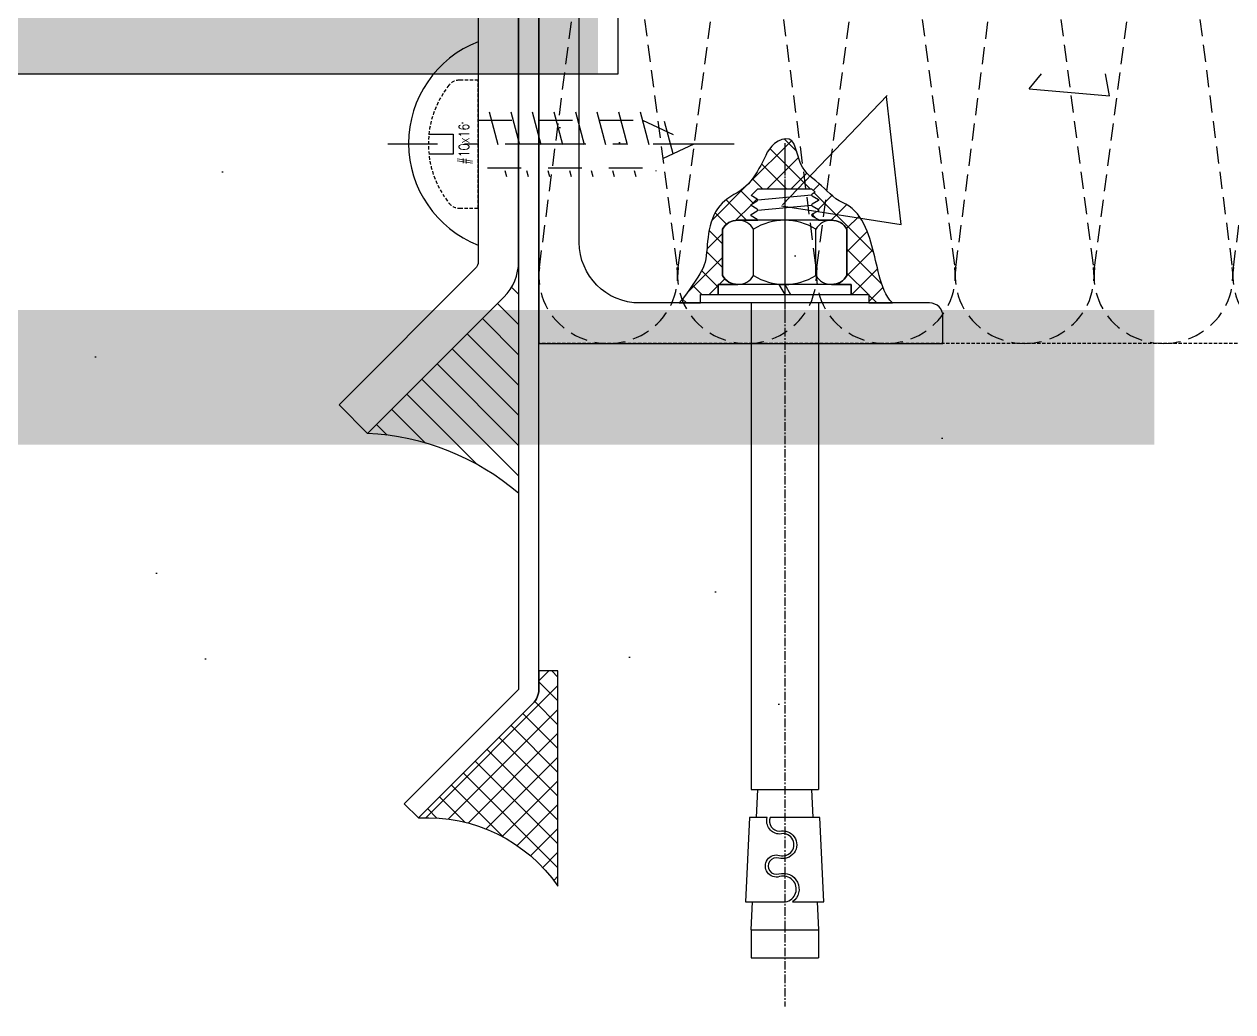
# Model space of a CAD drawing. Header units: millimetres. Extents: x 0 to 119933, y -45162 to 41221.
# Drawn here: x 4863.6 to 4953.3, y -5263 to -5189.7 of the extents above; entities that cross this region are included whole.
import ezdxf
from ezdxf.enums import TextEntityAlignment as Align
from ezdxf.xclip import XClip

# ---------------------------------------------------------------- set-up
doc = ezdxf.new("R2010")
doc.units = ezdxf.units.MM
doc.header["$XCLIPFRAME"] = 0
for name, pattern in [('ACAD_ISO02W100', [15, 12, -3]), ('ACAD_ISO04W100', [30, 24, -3, 0, -3]), ('CENTER', [2, 1.25, -0.25, 0.25, -0.25]), ('CENTER-PISA', [11, 6, -2, 1, -2]), ('HIDDEN', [0.375, 0.25, -0.125]), ('HIDDEN-PISA', [4.5, 2.5, -2])]:
    doc.linetypes.add(name, pattern=pattern)
doc.layers.get('DEFPOINTS').update_dxf_attribs({"color": 166})
for name, color, linetype in [('0-dlc-sol-paving', 250, 'Continuous'), ('AXIS', 1, 'ACAD_ISO04W100'), ('F_ALUM', 4, 'Continuous'), ('F_DASH', 8, 'ACAD_ISO02W100'), ('F_FIXS', 1, 'Continuous'), ('F_INSU', 8, 'Continuous'), ('F_S.ST', 2, 'Continuous'), ('F_SEAL', 8, 'Continuous'), ('F_STEL', 3, 'Continuous'), ('HIDDEN', 1, 'HIDDEN'), ('INSUL', 8, 'Continuous')]:
    doc.layers.add(name, color=color, linetype=linetype)
doc.styles.add('ROMANS', font='simplex.shx', dxfattribs={"width": 0.8, "bigfont": 'hztxt.shx'})

# ---------------------------------------------------------------- blocks, each defined once
blk = doc.blocks.new('#10x16_Pan')
at = {"color": 8, "linetype": 'HIDDEN-PISA'}
for p, q in [((0.8138438763298268, 2.400000000000318), (2.099999999999227, -2.399999999999693)), ((2.41384387632985, 2.400000000000318), (3.69999999999925, -2.399999999999693)), ((4.013843876329872, 2.400000000000318), (5.299999999999272, -2.399999999999693)), ((5.613843876329895, 2.400000000000318), (6.899999999999295, -2.399999999999693)), ((7.213843876329918, 2.400000000000318), (8.499999999999318, -2.399999999999693)), ((8.81384387632994, 2.400000000000318), (10.09999999999934, -2.399999999999693)), ((10.41384387632996, 2.400000000000318), (11.69999999999936, -2.399999999999693)), ((12.01384387632999, 2.400000000000318), (13.19201573850921, -1.996997249700655)), ((13.79835977367821, 1.711377296292767), (14.61269961616347, -1.327780370489904))]:
    blk.add_line(p, q, dxfattribs=at)
at = {"color": 0, "linetype": 'ByBlock'}
blk.add_lwpolyline([(0, 4.749999999999886), (-1.390168594290003, 4.749999999999886, 0.2285372899447186), (-2.172696025254254, 4.372616109497017, 0.3492883748538538), (-2.172696025254254, -4.372616109497244, 0.2285372899447485), (-1.390168594289833, -4.750000000000114), (0, -4.749999999999886)], format="xyb", close=True, dxfattribs=at)
at = {"color": 8, "linetype": 'HIDDEN-PISA'}
for points in [[(-6.252776074688882e-13, 1.790000000000305), (12.19999999999936, 1.790000000000305), (15.99999999999937, 2.842170943040401e-13), (12.19999999999925, -1.789999999999736), (-6.252776074688882e-13, -1.789999999999736)], [(-3.659838021111909, 0.7499999999998863), (-1.849999999999966, 0.7499999999998863), (-1.850000000000023, -0.7500000000001137), (-3.659838021111909, -0.7500000000001137)]]:
    blk.add_lwpolyline(points, dxfattribs=at)
at = {"layer": 'AXIS', "color": 8, "linetype": 'CENTER-PISA'}
blk.add_line((18.989094196, 2.842170943040401e-13), (-6.70000000000033, 2.842170943040401e-13), dxfattribs=at)
at = {"layer": 'DEFPOINTS', "color": 8, "linetype": 'ByBlock', "style": 'ROMANS', "width": 0.8}
blk.add_text('#10x16', height=0.75, rotation=90, dxfattribs=at).set_placement((-1, 2.273736754432321e-13), align=Align.MIDDLE)
blk = doc.blocks.new('M10-NUT-S')
at = {"color": 251, "linetype": 'ACAD_ISO04W100', "ltscale": 0.2}
blk.add_line((12.13211133958794, 0), (-2.592111339587063, 0), dxfattribs=at)
blk.add_lwpolyline([(1.333333333332121, -9.249996703581928), (4.770000000000437, -9.249996703581928), (8.206666666666933, -9.249996703581928, 0.5758053646503948), (8.206666666668752, -4.618802153512661, 0.2886751345945903), (8.206666666666933, 4.618802153518118, 0.5758045449515066), (8.206666666666933, 9.250003296418072), (4.770000000000437, 9.250003296418072), (1.333333333332121, 9.250003296418072, 0.5758045449515066), (1.333333333332121, 4.618802153518118, 0.2886751345945903), (1.333333333330302, -4.618802153512661, 0.5758053646503948)], format="xyb", close=True)
for points in [[(0, -6.94059562682196), (0, 6.928203230276267)], [(9.540000000000873, -6.940595626823779), (9.540000000000873, 6.928203230276267)], [(1.333333333332121, 4.618802153518118), (4.770000000000437, 4.618802153516299), (8.206666666665114, 4.618802153516299)], [(1.333333333332121, -4.618802153516299), (4.770000000000437, -4.618802153516299), (8.206666666665114, -4.618802153516299)]]:
    blk.add_lwpolyline(points)
blk = doc.blocks.new('M10-NUT-GROUP')
at = {"color": 251, "linetype": 'ACAD_ISO04W100', "ltscale": 0.2}
blk.add_line((22.46512377979161, 3.29641807184089e-06), (-3.012653451723963, 3.29641807184089e-06), dxfattribs=at)
for p, q in [((1.499999965317329, 0.8660282905184431), (0, 2.826662239385769e-06)), ((1.5, 2.886732545448467e-06), (3.46808519680053e-08, -0.8660225771236583))]:
    blk.add_line(p, q)
blk.add_lwpolyline([(1.500000395866664, -9.884997113267673), (1.499999604131517, 9.885002886732764), (-3.958684828830883e-07, 9.885002826660639), (3.958666638936847e-07, -9.884997173337979)], close=True)
for points in [[(1.499999900948751, -6.928199933856376), (1.499999900948751, 6.928206526694339)], [(12.54222125784054, 4.00000230274054), (13.29222125783872, -3.99999769725946)], [(14.04222125784054, 4.00000230274054), (14.79222125783872, -3.99999769725946)]]:
    blk.add_lwpolyline(points)
blk.add_lwpolyline([(11.03999985249538, 4.000002302373105, 0.2679491924311368), (11.16990366306254, 4.075002302373832), (11.70395266216929, 5.000002302556823), (11.87715774329899, 5.000002302556823), (12.41120674459944, 4.07500230255755, 0.5773502691896575), (12.67101436573557, 4.07500230255755), (13.20506336484232, 5.00000230274054), (13.37826844597203, 5.00000230274054), (13.91231744727247, 4.075002302741268, 0.5773502691896575), (14.17212506840679, 4.075002302741268), (14.70617406452311, 5.00000230274054), (15.70617406452129, 4.00000230274054), (15.70617406452129, -3.99999769725946), (15.1816550126232, -4.524516749157556), (14.92212506840679, -4.074997697258368, 0.5773502691896575), (14.66231744727247, -4.074997697258368), (14.12826844597203, -4.99999769725946), (13.95506336484232, -4.99999769725946), (13.42101436573375, -4.07499769707465, 0.5798370930261684), (13.16231744727247, -4.074997697258368), (12.62826844597203, -4.99999769725946), (12.45506336484232, -4.99999769725946), (11.92101436573557, -4.07499769707465, 0.5798370930261684), (11.66231744727247, -4.074997697258368), (11.12826844597203, -4.99999769725946), (11.03999985249538, -4.99999769725946)], format="xyb")
blk.add_blockref('M10-NUT-S', (1.499999852494511, 0))
blk = doc.blocks.new('M10-MECHANICAL ANCHOR')
at = {"color": 251, "linetype": 'CENTER'}
blk.add_line((-1.818989403545856e-12, 22.29186213639969), (-1.818989403545856e-12, -104.4658831300912), dxfattribs=at)
for p, q in [((-5.000081551701442, 0), (-5.000081551703261, -72.23616398396916)), ((4.99991844829492, 0), (4.99991844829492, -72.23616398396916)), ((-5.000081551703261, -72.23616398396916), (4.99991844829492, -72.23616398396916)), ((-4.200081551705807, -76.40283065063568), (-4.00008155170508, -72.23616398396916)), ((4.000081551701442, -72.23616398396916), (4.20004893101941, -76.40283065063568)), ((-5.00008155170508, -93.0694973173022), (-4.800081551704352, -88.90283065063568)), ((4.799951068976952, -88.90283065063568), (4.99991844829492, -93.0694973173022)), ((-5.00008155170508, -93.0694973173022), (-5.00008155170508, -97.23616398396916)), ((-5.00008155170508, -93.0694973173022), (4.99991844829492, -93.0694973173022)), ((4.99991844829492, -93.0694973173022), (4.99991844829492, -97.23616398396916)), ((-5.00008155170508, -97.23616398396916), (4.99991844829492, -97.23616398396916))]:
    blk.add_line(p, q)
blk.add_lwpolyline([(-12.50000000000182, 0), (-12.50000000000182, 1.25), (12.49999999999818, 1.25), (12.49999999999818, 0)], close=True)
for points in [[(-5.8334148850372, -88.90283065063568), (0.1216106906576897, -88.90283065063568, 1.061049421315471), (-0.7485706946154096, -85.1651578319229, -1.339139392016898), (-0.7485706946154096, -82.00620616804827, 1.339139392016899), (-0.7485706946154096, -78.84383942129398, -0.4845320591886536), (-2.60512006897261, -76.40283065063568), (-5.2084148850372, -76.40283065063568)], [(-2.170898479453172, -76.40283065063568, 0.4949346384465783), (-0.7977965714308084, -78.42515834997994, -1.315172332043059), (-0.8669038380376151, -82.40571634098387, 1.339139392016869), (-0.8669038380376151, -84.76564765898775, -0.8435844655061501), (1.168675567852915, -88.90283065063568), (5.83325178162886, -88.90283065063568), (5.20825178162886, -76.40283065063568)]]:
    blk.add_lwpolyline(points, format="xyb", close=True)
at = {"rotation": 90}
blk.add_blockref('M10-NUT-GROUP', (-1.818989403545856e-12, 1.250004895922302), dxfattribs=at)
blk = doc.blocks.new('ddddddsflkdajfk')
at = {"xscale": 0.5, "yscale": 0.5, "zscale": 0.5, "rotation": 90}
blk.add_blockref('M10-MECHANICAL ANCHOR', (0, -1.70530256582424e-13), dxfattribs=at)
blk = doc.blocks.new('A$C3041749B')
at = {"layer": 'F_SEAL'}
h = blk.add_hatch(dxfattribs=at)
h.set_pattern_fill('ANSI37', color=256, scale=10)
h.set_pattern_definition([(45, (-31185.4090116627, 144.5433672616455), (-0.8838834764831844, 0.8838834764831844), []), (135, (-31185.4090116627, 144.5433672616455), (-0.8838834764831844, -0.8838834764831843), [])])
edge = h.paths.add_edge_path()
edge.add_line((-1.248721564832522, 11.25150207701608), (-1.289856859650172, 11.18569422431756))
edge.add_line((-1.289856859650172, 11.18569422431756), (-1.341556507517453, 11.07950998711931))
edge.add_line((-1.341556507517453, 11.07950998711931), (-1.393356559479798, 10.97337477306337))
edge.add_line((-1.393356559479798, 10.97337477306337), (-1.445357419586799, 10.86733760180141))
edge.add_line((-1.445357419586799, 10.86733760180141), (-1.497659491878949, 10.76144749889954))
edge.add_line((-1.497659491878949, 10.76144749889954), (-1.550363180775093, 10.65575348441098))
edge.add_line((-1.550363180775093, 10.65575348441098), (-1.603568889822782, 10.55030458233887))
edge.add_line((-1.603568889822782, 10.55030458233887), (-1.657377023791923, 10.44514981353086))
edge.add_line((-1.657377023791923, 10.44514981353086), (-1.711887986301008, 10.34033820085051))
edge.add_line((-1.711887986301008, 10.34033820085051), (-1.767202181648827, 10.23591876654473))
edge.add_line((-1.767202181648827, 10.23591876654473), (-1.823420013626674, 10.13194053349935))
edge.add_line((-1.823420013626674, 10.13194053349935), (-1.880641886771627, 10.02845252302814))
edge.add_line((-1.880641886771627, 10.02845252302814), (-1.938968204744015, 9.925503758376635))
edge.add_line((-1.938968204744015, 9.925503758376635), (-1.998499371766229, 9.823143261476162))
edge.add_line((-1.998499371766229, 9.823143261476162), (-2.059335792171623, 9.72142005434398))
edge.add_line((-2.059335792171623, 9.72142005434398), (-2.121577869844259, 9.620383159624453))
edge.add_line((-2.121577869844259, 9.620383159624453), (-2.185326008873744, 9.52008159956631))
edge.add_line((-2.185326008873744, 9.52008159956631), (-2.250682494313878, 9.420571949741316))
edge.add_line((-2.250682494313878, 9.420571949741316), (-2.317783495383992, 9.322046851168125))
edge.add_line((-2.317783495383992, 9.322046851168125), (-2.386794552228821, 9.224816888828173))
edge.add_line((-2.386794552228821, 9.224816888828173), (-2.457882177839565, 9.129196553521524))
edge.add_line((-2.457882177839565, 9.129196553521524), (-2.531212885198329, 9.035500335794495))
edge.add_line((-2.531212885198329, 9.035500335794495), (-2.606953187198087, 8.94404272644124))
edge.add_line((-2.606953187198087, 8.94404272644124), (-2.685269596779108, 8.855138216195883))
edge.add_line((-2.685269596779108, 8.855138216195883), (-2.766328626850736, 8.769101295663404))
edge.add_line((-2.766328626850736, 8.769101295663404), (-2.850296790456923, 8.686246455507899))
edge.add_line((-2.850296790456923, 8.686246455507899), (-2.937340600363314, 8.606888186568085))
edge.add_line((-2.937340600363314, 8.606888186568085), (-3.027610750479653, 8.531319395439823))
edge.add_line((-3.027610750479653, 8.531319395439823), (-3.120949033898796, 8.459411520894719))
edge.add_line((-3.120949033898796, 8.459411520894719), (-3.216916095616398, 8.390652398900329))
edge.add_line((-3.216916095616398, 8.390652398900329), (-3.315062327170381, 8.324515875702673))
edge.add_line((-3.315062327170381, 8.324515875702673), (-3.414938120035004, 8.260475797517756))
edge.add_line((-3.414938120035004, 8.260475797517756), (-3.516093865897346, 8.198006010549761))
edge.add_line((-3.516093865897346, 8.198006010549761), (-3.618079955987923, 8.136580361135202))
edge.add_line((-3.618079955987923, 8.136580361135202), (-3.720446782554063, 8.07567269510173))
edge.add_line((-3.720446782554063, 8.07567269510173), (-3.82274473653888, 8.014756859031422))
edge.add_line((-3.82274473653888, 8.014756859031422), (-3.924524209523952, 7.953306699097539))
edge.add_line((-3.924524209523952, 7.953306699097539), (-4.025335593385535, 7.890796061351466))
edge.add_line((-4.025335593385535, 7.890796061351466), (-4.12472927937597, 7.826698792128354))
edge.add_line((-4.12472927937597, 7.826698792128354), (-4.222255659205985, 7.760488737616924))
edge.add_line((-4.222255659205985, 7.760488737616924), (-4.317465124329829, 7.691639744016811))
edge.add_line((-4.317465124329829, 7.691639744016811), (-4.409908066396383, 7.61962565755266))
edge.add_line((-4.409908066396383, 7.61962565755266), (-4.499165012184676, 7.543964189906546))
edge.add_line((-4.499165012184676, 7.543964189906546), (-4.585095920014282, 7.464579799012427))
edge.add_line((-4.585095920014282, 7.464579799012427), (-4.66771223089745, 7.381617444042149))
edge.add_line((-4.66771223089745, 7.381617444042149), (-4.747026883338549, 7.29522426412359))
edge.add_line((-4.747026883338549, 7.29522426412359), (-4.823052816076597, 7.205547398246381))
edge.add_line((-4.823052816076597, 7.205547398246381), (-4.895802967543204, 7.112733985709383))
edge.add_line((-4.895802967543204, 7.112733985709383), (-4.965290276395535, 7.016931165455389))
edge.add_line((-4.965290276395535, 7.016931165455389), (-5.031527681223452, 6.918286076628192))
edge.add_line((-5.031527681223452, 6.918286076628192), (-5.094528120602263, 6.816945858379768))
edge.add_line((-5.094528120602263, 6.816945858379768), (-5.154304533145478, 6.713057649714301))
edge.add_line((-5.154304533145478, 6.713057649714301), (-5.210869857404759, 6.606768589812873))
edge.add_line((-5.210869857404759, 6.606768589812873), (-5.264237031989978, 6.498225817726507))
edge.add_line((-5.264237031989978, 6.498225817726507), (-5.314418995460073, 6.387576472649926))
edge.add_line((-5.314418995460073, 6.387576472649926), (-5.361428686426734, 6.274967693574581))
edge.add_line((-5.361428686426734, 6.274967693574581), (-5.405279043456176, 6.160546619702473))
edge.add_line((-5.405279043456176, 6.160546619702473), (-5.445983005154631, 6.044460390064614))
edge.add_line((-5.445983005154631, 6.044460390064614), (-5.483553510106503, 5.926856143802979))
edge.add_line((-5.483553510106503, 5.926856143802979), (-5.51800349691257, 5.807881019939487))
edge.add_line((-5.51800349691257, 5.807881019939487), (-5.549345904139045, 5.687682157674317))
edge.add_line((-5.549345904139045, 5.687682157674317), (-5.57759617740885, 5.56640718577637))
edge.add_line((-5.57759617740885, 5.56640718577637), (-5.602873736568654, 5.444224039690653))
edge.add_line((-5.602873736568654, 5.444224039690653), (-5.625436960959632, 5.321327794573335))
edge.add_line((-5.625436960959632, 5.321327794573335), (-5.645553918979203, 5.197915418167213))
edge.add_line((-5.645553918979203, 5.197915418167213), (-5.663492679095725, 5.074183877907672))
edge.add_line((-5.663492679095725, 5.074183877907672), (-5.679521309750271, 4.950330141233735))
edge.add_line((-5.679521309750271, 4.950330141233735), (-5.693907879447579, 4.826551175875011))
edge.add_line((-5.693907879447579, 4.826551175875011), (-5.706920456608714, 4.703043948796221))
edge.add_line((-5.706920456608714, 4.703043948796221), (-5.718827109616541, 4.580005429026642))
edge.add_line((-5.718827109616541, 4.580005429026642), (-5.729895907004902, 4.457632582356382))
edge.add_line((-5.729895907004902, 4.457632582356382), (-5.740394917162121, 4.336122376917956))
edge.add_line((-5.740394917162121, 4.336122376917956), (-5.750592208722082, 4.215671781219044))
edge.add_line((-5.750592208722082, 4.215671781219044), (-5.760755849927591, 4.096477761073402))
edge.add_line((-5.760755849927591, 4.096477761073402), (-5.771153909276109, 3.978737285991883))
edge.add_line((-5.771153909276109, 3.978737285991883), (-5.78205445524145, 3.862647322102021))
edge.add_line((-5.78205445524145, 3.862647322102021), (-5.793725556259233, 3.748404837340331))
edge.add_line((-5.793725556259233, 3.748404837340331), (-5.806435280843289, 3.636206798938929))
edge.add_line((-5.806435280843289, 3.636206798938929), (-5.820451697403769, 3.526250174897541))
edge.add_line((-5.820451697403769, 3.526250174897541), (-5.836042874334453, 3.418731932869377))
edge.add_line((-5.836042874334453, 3.418731932869377), (-5.853476880165545, 3.31384903987464))
edge.add_line((-5.853476880165545, 3.31384903987464), (-5.87302178335085, 3.211798463732066))
edge.add_line((-5.87302178335085, 3.211798463732066), (-5.894945573529185, 3.112771764861918))
edge.add_line((-5.894945573529185, 3.112771764861918), (-5.91951122896171, 3.016616419828097))
edge.add_line((-5.91951122896171, 3.016616419828097), (-5.94697379084937, 2.922634957251375))
edge.add_line((-5.94697379084937, 2.922634957251375), (-5.977587597477395, 2.830081643753601))
edge.add_line((-5.977587597477395, 2.830081643753601), (-6.011606987174673, 2.738210746119876))
edge.add_line((-6.011606987174673, 2.738210746119876), (-6.04928629819733, 2.646276530921114))
edge.add_line((-6.04928629819733, 2.646276530921114), (-6.090879868834236, 2.553533264978796))
edge.add_line((-6.090879868834236, 2.553533264978796), (-6.136642037410638, 2.45923521488703))
edge.add_line((-6.136642037410638, 2.45923521488703), (-6.186827142153561, 2.362636647351792))
edge.add_line((-6.186827142153561, 2.362636647351792), (-6.241689521475564, 2.262991828959457))
edge.add_line((-6.241689521475564, 2.262991828959457), (-6.301483513607309, 2.159555026460112))
edge.add_line((-6.301483513607309, 2.159555026460112), (-6.366463456681231, 2.051580506726623))
edge.add_line((-6.366463456681231, 2.051580506726623), (-6.436883689251772, 1.938322536353098))
edge.add_line((-6.436883689251772, 1.938322536353098), (-6.512998549620534, 1.819035381479353))
edge.add_line((-6.512998549620534, 1.819035381479353), (-6.595062375770794, 1.692973309870922))
edge.add_line((-6.595062375770794, 1.692973309870922), (-6.68332950641161, 1.559390587004145))
edge.add_line((-6.68332950641161, 1.559390587004145), (-6.778050327373421, 1.417549815820621))
edge.add_line((-6.778050327373421, 1.417549815820621), (-6.87896530920807, 1.267789066638215))
edge.add_line((-6.87896530920807, 1.267789066638215), (-6.984807062694017, 1.112572098962573))
edge.add_line((-6.984807062694017, 1.112572098962573), (-7.094189916186224, 0.9546121422918077))
edge.add_line((-7.094189916186224, 0.9546121422918077), (-7.205728197777717, 0.7966224258479997))
edge.add_line((-7.205728197777717, 0.7966224258479997), (-7.318036236201806, 0.6413161786713317))
edge.add_line((-7.318036236201806, 0.6413161786713317), (-7.429728360097215, 0.4914066298483704))
edge.add_line((-7.429728360097215, 0.4914066298483704), (-7.539418897875294, 0.3496070084588609))
edge.add_line((-7.539418897875294, 0.3496070084588609), (-7.645722178072901, 0.2186305436630391))
edge.add_line((-7.645722178072901, 0.2186305436630391), (-7.74725252924145, 0.1011904644688002))
edge.add_line((-7.74725252924145, 0.1011904644688002), (-7.84262427995418, 0))
edge.add_line((-7.84262427995418, 0), (-6.25, 0))
edge.add_line((-6.25, 0), (-6.25, 0.625))
edge.add_line((-6.25, 0.625), (-4.942501413330319, 0.625))
edge.add_line((-4.942501413330319, 0.625), (-4.942501443365472, 1.375002250027137))
edge.add_line((-4.942501443365472, 1.375002250027137), (-3.467201308871154, 1.375002374208179))
edge.add_arc((-3.46720136247859, 2.71371183376732), 1.338709459559142, 210.1329341284463, 270.0000022943588, ccw=False)
edge.add_line((-4.625001648208126, 2.041669040876059), (-4.625001648208126, 3.760002374208852))
edge.add_line((-4.625001648208126, 3.760002374208852), (-4.625001648208126, 5.478335707542101))
edge.add_arc((-3.467201362482228, 4.80629291465084), 1.338709459555754, 90.00000000007788, 149.8670658714587, ccw=False)
edge.add_line((-3.467201362484047, 6.145002374206342), (-2.000001151187462, 6.145002374214528))
edge.add_arc((-2.075001151173637, 6.145002374218166), 0.07499999998617568, 0, 60.00000000756508)
edge.add_line((-2.037501151186007, 6.209954279493104), (-2.500001151278411, 6.476978779045567))
edge.add_line((-2.500001151278411, 6.476978779045567), (-2.500001151278411, 6.563581319610421))
edge.add_line((-2.500001151278411, 6.563581319610421), (-2.037501151160541, 6.830605820330675))
edge.add_arc((-2.07500115127732, 6.895557725546041), 0.07499999999909585, 300.0000001034127, 420.0000000008656)
edge.add_line((-2.037501151278775, 6.96050963082962), (-2.500001151369361, 7.227534130382082))
edge.add_line((-2.500001151369361, 7.227534130382082), (-2.500001151369361, 7.314136670946937))
edge.add_line((-2.500001151369361, 7.314136670946937), (-2.03750115125149, 7.581161171667191))
edge.add_arc((-2.075001151371907, 7.646113076880738), 0.07499999999933955, 300.0000001065143, 420.0000001341011)
edge.add_line((-2.037501151524339, 7.711064982251628), (-2.500001151369361, 7.978089480222479))
edge.add_line((-2.500001151369361, 7.978089480222479), (-2.000001151369361, 8.47808948022157))
edge.add_line((-2.000001151369361, 8.47808948022157), (1.999998848630639, 8.47808948022157))
edge.add_line((1.999998848630639, 8.47808948022157), (2.262258374579687, 8.215829954272522))
edge.add_line((2.262258374579687, 8.215829954272522), (2.037498848781979, 8.086064982252537))
edge.add_arc((2.074998848631367, 8.021113076881193), 0.07500000000048133, 119.9999998669286, 239.9999998924559)
edge.add_line((2.037498848509131, 7.956161171667191), (2.499998848630639, 7.689136670946937))
edge.add_line((2.499998848630639, 7.689136670946937), (2.499998848630639, 7.602534130382082))
edge.add_line((2.499998848630639, 7.602534130382082), (2.037258115800796, 7.335371241090343))
edge.add_arc((2.074517900313367, 7.270835401237946), 0.0745195690230253, 120.0000000009397, 239.9999998909881)
edge.add_line((2.037258115678924, 7.206299561456035), (2.499998848630639, 6.939136670946937))
edge.add_line((2.499998848630639, 6.939136670946937), (2.499998848630639, 6.852534130382082))
edge.add_line((2.499998848630639, 6.852534130382082), (2.037258115800796, 6.585371241091252))
edge.add_arc((2.074517900313367, 6.520835401237946), 0.07451956902381293, 120.00000000059, 239.9999998911629)
edge.add_line((2.037258115678924, 6.456299561455126), (2.499998848630639, 6.189136670946937))
edge.add_line((2.499998848630639, 6.189136670946937), (2.499998848630639, 6.145002374209071))
edge.add_line((2.499998848630639, 6.145002374209071), (3.467199714272283, 6.14500237420998))
edge.add_arc((3.467199714274102, 4.806295777098057), 1.338706597111923, 30.132863586167787, 90.00000000007788, ccw=False)
edge.add_line((4.624998351791874, 5.478335707542101), (4.624998351791874, 3.760002374208852))
edge.add_line((4.624998351791874, 3.760002374208852), (4.624998351791874, 2.041669040874694))
edge.add_arc((3.467199714270464, 2.713708971322376), 1.338706597116245, 270.00000229467514, 329.86713641377565, ccw=False)
edge.add_line((3.467199767885177, 1.37500237420636), (4.942498556632927, 1.37500264589471))
edge.add_line((4.942498556632927, 1.37500264589471), (4.94249858666808, 0.625))
edge.add_line((4.94249858666808, 0.625), (6.25, 0.625))
edge.add_line((6.25, 0.625), (6.25, 0))
edge.add_line((6.25, 0), (7.999694641574024, 0))
edge.add_line((7.999694641574024, 0), (7.999434179029777, 0.0003599530150495411))
edge.add_line((7.999434179029777, 0.0003599530150495411), (7.949163860932458, 0.0515835894771044))
edge.add_line((7.949163860932458, 0.0515835894771044), (7.897518134652273, 0.1078175402071793))
edge.add_line((7.897518134652273, 0.1078175402071793), (7.847659806169759, 0.1657244993552922))
edge.add_line((7.847659806169759, 0.1657244993552922), (7.799539381127033, 0.2252403707307167))
edge.add_line((7.799539381127033, 0.2252403707307167), (7.753107365282631, 0.2863010578776084))
edge.add_line((7.753107365282631, 0.2863010578776084), (7.708314264560613, 0.3488424640904668))
edge.add_line((7.708314264560613, 0.3488424640904668), (7.665110584533977, 0.4128004932858858))
edge.add_line((7.665110584533977, 0.4128004932858858), (7.62344683108131, 0.4781110489225284))
edge.add_line((7.62344683108131, 0.4781110489225284), (7.583273510052095, 0.5447100345591025))
edge.add_line((7.583273510052095, 0.5447100345591025), (7.544541127164848, 0.6125333537529514))
edge.add_line((7.544541127164848, 0.6125333537529514), (7.507200188281786, 0.6815169100646017))
edge.add_line((7.507200188281786, 0.6815169100646017), (7.471201199019561, 0.7515966072287483))
edge.add_line((7.471201199019561, 0.7515966072287483), (7.436494665254941, 0.8227083486999618))
edge.add_line((7.436494665254941, 0.8227083486999618), (7.403031092837409, 0.8947880380874267))
edge.add_line((7.403031092837409, 0.8947880380874267), (7.370760987447284, 0.9677715789721333))
edge.add_line((7.370760987447284, 0.9677715789721333), (7.339634854966789, 1.041594874804559))
edge.add_line((7.339634854966789, 1.041594874804559), (7.309603201072605, 1.116193829342137))
edge.add_line((7.309603201072605, 1.116193829342137), (7.280616531530541, 1.191504346089914))
edge.add_line((7.280616531530541, 1.191504346089914), (7.252625352264658, 1.26746232866526))
edge.add_line((7.252625352264658, 1.26746232866526), (7.225580168949818, 1.344003680698279))
edge.add_line((7.225580168949818, 1.344003680698279), (7.19943148737002, 1.421064305652635))
edge.add_line((7.19943148737002, 1.421064305652635), (7.174129813345644, 1.498580107175258))
edge.add_line((7.174129813345644, 1.498580107175258), (7.149625652697068, 1.576486988764827))
edge.add_line((7.149625652697068, 1.576486988764827), (7.125869511055498, 1.65472085417241))
edge.add_line((7.125869511055498, 1.65472085417241), (7.102811894406841, 1.733217606483777))
edge.add_line((7.102811894406841, 1.733217606483777), (7.080403308376845, 1.811913150329929))
edge.add_line((7.080403308376845, 1.811913150329929), (7.058594258774974, 1.890743387625207))
edge.add_line((7.058594258774974, 1.890743387625207), (7.037335251414333, 1.969644223705473))
edge.add_line((7.037335251414333, 1.969644223705473), (7.016576792157139, 2.048551561073054))
edge.add_line((7.016576792157139, 2.048551561073054), (6.996269386590939, 2.127401304070645))
edge.add_line((6.996269386590939, 2.127401304070645), (6.976363540730745, 2.206129355089615))
edge.add_line((6.976363540730745, 2.206129355089615), (6.956809760091346, 2.284671619172968))
edge.add_line((6.956809760091346, 2.284671619172968), (6.937560535152443, 2.362971031086545))
edge.add_line((6.937560535152443, 2.362971031086545), (6.918581860687482, 2.441018387879922))
edge.add_line((6.918581860687482, 2.441018387879922), (6.899845358031598, 2.518824425707407))
edge.add_line((6.899845358031598, 2.518824425707407), (6.881322667497443, 2.596399945782196))
edge.add_line((6.881322667497443, 2.596399945782196), (6.862985428810134, 2.673755753513433))
edge.add_line((6.862985428810134, 2.673755753513433), (6.844805282093148, 2.750902643160316))
edge.add_line((6.844805282093148, 2.750902643160316), (6.826753868679589, 2.827851423911397))
edge.add_line((6.826753868679589, 2.827851423911397), (6.808802826853935, 2.904612895176797))
edge.add_line((6.808802826853935, 2.904612895176797), (6.79092379733811, 2.981197859112854))
edge.add_line((6.79092379733811, 2.981197859112854), (6.773088420188287, 3.057617117703558))
edge.add_line((6.773088420188287, 3.057617117703558), (6.755268335462461, 3.133881472933808))
edge.add_line((6.755268335462461, 3.133881472933808), (6.737435183214984, 3.210001726789415))
edge.add_line((6.737435183214984, 3.210001726789415), (6.719560603494756, 3.285988682127481))
edge.add_line((6.719560603494756, 3.285988682127481), (6.701616236579866, 3.361853139055256))
edge.add_line((6.701616236579866, 3.361853139055256), (6.683573721658831, 3.437605900128801))
edge.add_line((6.683573721658831, 3.437605900128801), (6.665404700150248, 3.513257768586755))
edge.add_line((6.665404700150248, 3.513257768586755), (6.647080811217165, 3.58881954466051))
edge.add_line((6.647080811217165, 3.58881954466051), (6.628573694773877, 3.664302032211253))
edge.add_line((6.628573694773877, 3.664302032211253), (6.609854991767861, 3.739716031223452))
edge.add_line((6.609854991767861, 3.739716031223452), (6.590896341176631, 3.815072346967099))
edge.add_line((6.590896341176631, 3.815072346967099), (6.571669383594781, 3.89038177758539))
edge.add_line((6.571669383594781, 3.89038177758539), (6.552145759416817, 3.965655125934973))
edge.add_line((6.552145759416817, 3.965655125934973), (6.532297108005878, 4.040903196071667))
edge.add_line((6.532297108005878, 4.040903196071667), (6.512095069949282, 4.116136788503809))
edge.add_line((6.512095069949282, 4.116136788503809), (6.491511285123124, 4.191366704692427))
edge.add_line((6.491511285123124, 4.191366704692427), (6.470517393394402, 4.266603747978934))
edge.add_line((6.470517393394402, 4.266603747978934), (6.449085034937525, 4.341858719147695))
edge.add_line((6.449085034937525, 4.341858719147695), (6.427185850081514, 4.417142420962591))
edge.add_line((6.427185850081514, 4.417142420962591), (6.404791478433253, 4.492465655241631))
edge.add_line((6.404791478433253, 4.492465655241631), (6.381873560536405, 4.567839223676401))
edge.add_line((6.381873560536405, 4.567839223676401), (6.358403735866887, 4.643273928543294))
edge.add_line((6.358403735866887, 4.643273928543294), (6.334353644977455, 4.718780571534808))
edge.add_line((6.334353644977455, 4.718780571534808), (6.309694927749661, 4.794369955326147))
edge.add_line((6.309694927749661, 4.794369955326147), (6.284399224246954, 4.870052881010906))
edge.add_line((6.284399224246954, 4.870052881010906), (6.258438174463663, 4.94584015129567))
edge.add_line((6.258438174463663, 4.94584015129567), (6.231783451641604, 5.021741224334619))
edge.add_line((6.231783451641604, 5.021741224334619), (6.20440761089958, 5.097729915223681))
edge.add_line((6.20440761089958, 5.097729915223681), (6.176284159200804, 5.173741538464128))
edge.add_line((6.176284159200804, 5.173741538464128), (6.147386651444322, 5.249709491874455))
edge.add_line((6.147386651444322, 5.249709491874455), (6.117688642061694, 5.325567173802483))
edge.add_line((6.117688642061694, 5.325567173802483), (6.087163685488122, 5.401247982983023))
edge.add_line((6.087163685488122, 5.401247982983023), (6.05578533672815, 5.476685317009924))
edge.add_line((6.05578533672815, 5.476685317009924), (6.023527150206064, 5.551812574484302))
edge.add_line((6.023527150206064, 5.551812574484302), (5.990362680413455, 5.626563153577536))
edge.add_line((5.990362680413455, 5.626563153577536), (5.956265482127492, 5.700870452762047))
edge.add_line((5.956265482127492, 5.700870452762047), (5.921209109908887, 5.774667869989571))
edge.add_line((5.921209109908887, 5.774667869989571), (5.885167118301979, 5.847888803712976))
edge.add_line((5.885167118301979, 5.847888803712976), (5.848113061811091, 5.920466652450159))
edge.add_line((5.848113061811091, 5.920466652450159), (5.810020495438948, 5.992334814037349))
edge.add_line((5.810020495438948, 5.992334814037349), (5.770862973375188, 6.063426687006995))
edge.add_line((5.770862973375188, 6.063426687006995), (5.730614050449731, 6.133675669492277))
edge.add_line((5.730614050449731, 6.133675669492277), (5.68924728109414, 6.203015160062478))
edge.add_line((5.68924728109414, 6.203015160062478), (5.646736220189268, 6.271378556608852))
edge.add_line((5.646736220189268, 6.271378556608852), (5.603054422166679, 6.338699257581993))
edge.add_line((5.603054422166679, 6.338699257581993), (5.558175441583444, 6.404910661291069))
edge.add_line((5.558175441583444, 6.404910661291069), (5.51207283313488, 6.46994616595839))
edge.add_line((5.51207283313488, 6.46994616595839), (5.464720151541769, 6.533739169768523))
edge.add_line((5.464720151541769, 6.533739169768523), (5.416090951121078, 6.596223071156146))
edge.add_line((5.416090951121078, 6.596223071156146), (5.366158786668166, 6.657331268307644))
edge.add_line((5.366158786668166, 6.657331268307644), (5.314897212829237, 6.716997159561288))
edge.add_line((5.314897212829237, 6.716997159561288), (5.262279784023121, 6.775154143231248))
edge.add_line((5.262279784023121, 6.775154143231248), (5.208280055050636, 6.831735617362483))
edge.add_line((5.208280055050636, 6.831735617362483), (5.152871580510691, 6.886674980416956))
edge.add_line((5.152871580510691, 6.886674980416956), (5.096027914847582, 6.939905630670637))
edge.add_line((5.096027914847582, 6.939905630670637), (5.037722612831203, 6.991360966265802))
edge.add_line((5.037722612831203, 6.991360966265802), (4.977929229000438, 7.040974385581194))
edge.add_line((4.977929229000438, 7.040974385581194), (4.916621317925092, 7.088679286935985))
edge.add_line((4.916621317925092, 7.088679286935985), (4.853772434324128, 7.134409068512923))
edge.add_line((4.853772434324128, 7.134409068512923), (4.789356141225653, 7.178097141083526))
edge.add_line((4.789356141225653, 7.178097141083526), (4.723398811340303, 7.219754235585697))
edge.add_line((4.723398811340303, 7.219754235585697), (4.656104633555515, 7.259651428860707))
edge.add_line((4.656104633555515, 7.259651428860707), (4.58771518244248, 7.298114535807144))
edge.add_line((4.58771518244248, 7.298114535807144), (4.51847203282523, 7.335469371170348))
edge.add_line((4.51847203282523, 7.335469371170348), (4.448616758909338, 7.372041749889377))
edge.add_line((4.448616758909338, 7.372041749889377), (4.378390936981305, 7.408157486500386))
edge.add_line((4.378390936981305, 7.408157486500386), (4.308036138581883, 7.444142396243933))
edge.add_line((4.308036138581883, 7.444142396243933), (4.237793941170821, 7.480322293366498))
edge.add_line((4.237793941170821, 7.480322293366498), (4.167905918644465, 7.517022993039518))
edge.add_line((4.167905918644465, 7.517022993039518), (4.098613645632213, 7.554570310056988))
edge.add_line((4.098613645632213, 7.554570310056988), (4.030158696677972, 7.593290059070569))
edge.add_line((4.030158696677972, 7.593290059070569), (3.96278264652392, 7.633508054997037))
edge.add_line((3.96278264652392, 7.633508054997037), (3.896722603105445, 7.675544082253964))
edge.add_line((3.896722603105445, 7.675544082253964), (3.832063057450796, 7.719511891732964))
edge.add_line((3.832063057450796, 7.719511891732964), (3.768701623224842, 7.765272947008725))
edge.add_line((3.768701623224842, 7.765272947008725), (3.706524506043934, 7.812673311851995))
edge.add_line((3.706524506043934, 7.812673311851995), (3.645417911904588, 7.861559049737025))
edge.add_line((3.645417911904588, 7.861559049737025), (3.585268046592319, 7.911776224483674))
edge.add_line((3.585268046592319, 7.911776224483674), (3.525961115939936, 7.963170899716715))
edge.add_line((3.525961115939936, 7.963170899716715), (3.46738332613495, 8.015589138787618))
edge.add_line((3.46738332613495, 8.015589138787618), (3.409420882622726, 8.068877005498962))
edge.add_line((3.409420882622726, 8.068877005498962), (3.351959991590775, 8.122880563546914))
edge.add_line((3.351959991590775, 8.122880563546914), (3.294886859110193, 8.177445876508955))
edge.add_line((3.294886859110193, 8.177445876508955), (3.238087690788234, 8.232419007844783))
edge.add_line((3.238087690788234, 8.232419007844783), (3.181448692208505, 8.28764602121828))
edge.add_line((3.181448692208505, 8.28764602121828), (3.124856070693568, 8.342972979234673))
edge.add_line((3.124856070693568, 8.342972979234673), (3.068196028290913, 8.398245949785178))
edge.add_line((3.068196028290913, 8.398245949785178), (3.011354775482687, 8.45331099133))
edge.add_line((3.011354775482687, 8.45331099133), (2.954218515633329, 8.508014169939543))
edge.add_line((2.954218515633329, 8.508014169939543), (2.896673455627024, 8.562201548645135))
edge.add_line((2.896673455627024, 8.562201548645135), (2.838605800781806, 8.615719191292555))
edge.add_line((2.838605800781806, 8.615719191292555), (2.779902081523687, 8.668413576629519))
edge.add_line((2.779902081523687, 8.668413576629519), (2.720511530114891, 8.720211473142626))
edge.add_line((2.720511530114891, 8.720211473142626), (2.660520421311958, 8.77121513112661))
edge.add_line((2.660520421311958, 8.77121513112661), (2.600033139198786, 8.821549987738763))
edge.add_line((2.600033139198786, 8.821549987738763), (2.539154066436822, 8.871341481145464))
edge.add_line((2.539154066436822, 8.871341481145464), (2.477987586491508, 8.920715048229795))
edge.add_line((2.477987586491508, 8.920715048229795), (2.416638083566795, 8.969796126758865))
edge.add_line((2.416638083566795, 8.969796126758865), (2.355209939023553, 9.018710155035023))
edge.add_line((2.355209939023553, 9.018710155035023), (2.293807537313114, 9.067582569911337))
edge.add_line((2.293807537313114, 9.067582569911337), (2.232535262528472, 9.116538808531914))
edge.add_line((2.232535262528472, 9.116538808531914), (2.171497497387463, 9.165704309105877))
edge.add_line((2.171497497387463, 9.165704309105877), (2.110798624653398, 9.215204509181149))
edge.add_line((2.110798624653398, 9.215204509181149), (2.05054302818462, 9.265164846203334))
edge.add_line((2.05054302818462, 9.265164846203334), (1.990835091157351, 9.315710757690795))
edge.add_line((1.990835091157351, 9.315710757690795), (1.931779196749631, 9.366967681282858))
edge.add_line((1.931779196749631, 9.366967681282858), (1.873479728601524, 9.419061054520625))
edge.add_line((1.873479728601524, 9.419061054520625), (1.816041069821949, 9.472116314980212))
edge.add_line((1.816041069821949, 9.472116314980212), (1.759567603910909, 9.52625890003901))
edge.add_line((1.759567603910909, 9.52625890003901), (1.704163713991875, 9.581614247451853))
edge.add_line((1.704163713991875, 9.581614247451853), (1.649933783444794, 9.638307794843968))
edge.add_line((1.649933783444794, 9.638307794843968), (1.596982195662349, 9.69646497961412))
edge.add_line((1.596982195662349, 9.69646497961412), (1.545413333938995, 9.756211239317963))
edge.add_line((1.545413333938995, 9.756211239317963), (1.495331581476421, 9.817672011674404))
edge.add_line((1.495331581476421, 9.817672011674404), (1.446841321703687, 9.880972734205443))
edge.add_line((1.446841321703687, 9.880972734205443), (1.400046938009837, 9.94623884432076))
edge.add_line((1.400046938009837, 9.94623884432076), (1.355052813567454, 10.01359577975154))
edge.add_line((1.355052813567454, 10.01359577975154), (1.311963331776496, 10.08316897800978))
edge.add_line((1.311963331776496, 10.08316897800978), (1.270882875969619, 10.15508387660702))
edge.add_line((1.270882875969619, 10.15508387660702), (1.231915829428544, 10.22946591311256))
edge.add_line((1.231915829428544, 10.22946591311256), (1.195166575480471, 10.30644052524076))
edge.add_line((1.195166575480471, 10.30644052524076), (1.160720776437302, 10.38610699354876))
edge.add_line((1.160720776437302, 10.38610699354876), (1.128449463851211, 10.46826472063549))
edge.add_line((1.128449463851211, 10.46826472063549), (1.098086609848906, 10.55252161178987))
edge.add_line((1.098086609848906, 10.55252161178987), (1.069363964932563, 10.63848246773568))
edge.add_line((1.069363964932563, 10.63848246773568), (1.042013279527964, 10.72575209007209))
edge.add_line((1.042013279527964, 10.72575209007209), (1.015766304135468, 10.81393527956698))
edge.add_line((1.015766304135468, 10.81393527956698), (0.9903547890316986, 10.90263683784087))
edge.add_line((0.9903547890316986, 10.90263683784087), (0.9655104849716736, 10.99146156589677))
edge.add_line((0.9655104849716736, 10.99146156589677), (0.9409651424048207, 11.08001426179362))
edge.add_line((0.9409651424048207, 11.08001426179362), (0.9164505111475592, 11.16789973236791))
edge.add_line((0.9164505111475592, 11.16789973236791), (0.8916983423405327, 11.25472277490826))
edge.add_line((0.8916983423405327, 11.25472277490826), (0.866440386253089, 11.34008819114024))
edge.add_line((0.866440386253089, 11.34008819114024), (0.840408393256439, 11.42360078257434))
edge.add_line((0.840408393256439, 11.42360078257434), (0.8133341138382093, 11.50486535001619))
edge.add_line((0.8133341138382093, 11.50486535001619), (0.7849492984569224, 11.5834866946384))
edge.add_line((0.7849492984569224, 11.5834866946384), (0.7549856976056617, 11.65906961746668))
edge.add_line((0.7549856976056617, 11.65906961746668), (0.7231750616283534, 11.73121891986921))
edge.add_line((0.7231750616283534, 11.73121891986921), (0.6892491410635557, 11.79953940272844))
edge.add_line((0.6892491410635557, 11.79953940272844), (0.6529396863406873, 11.86363586720927))
edge.add_line((0.6529396863406873, 11.86363586720927), (0.6139784479146329, 11.92311311441699))
edge.add_line((0.6139784479146329, 11.92311311441699), (0.5720971762002591, 11.97757594547056))
edge.add_line((0.5720971762002591, 11.97757594547056), (0.5270276216979255, 12.02662916143618))
edge.add_line((0.5270276216979255, 12.02662916143618), (0.4785015348315937, 12.06987756345507))
edge.add_line((0.4785015348315937, 12.06987756345507), (0.4262506660725194, 12.10692595259661))
edge.add_line((0.4262506660725194, 12.10692595259661), (0.3700067658664921, 12.13737912999613))
edge.add_line((0.3700067658664921, 12.13737912999613), (0.3095015846483875, 12.16084189674848))
edge.add_line((0.3095015846483875, 12.16084189674848), (0.2445313636471838, 12.17697231657212))
edge.add_line((0.2445313636471838, 12.17697231657212), (0.1754471978729271, 12.18588670411737))
edge.add_line((0.1754471978729271, 12.18588670411737), (0.1028831597577664, 12.18793508369026))
edge.add_line((0.1028831597577664, 12.18793508369026), (0.02747558064402256, 12.18346934520787))
edge.add_line((0.02747558064402256, 12.18346934520787), (-0.05013920816054451, 12.17284137858269))
edge.add_line((-0.05013920816054451, 12.17284137858269), (-0.129324875319071, 12.15640307372814))
edge.add_line((-0.129324875319071, 12.15640307372814), (-0.2094450894801412, 12.13450632056356))
edge.add_line((-0.2094450894801412, 12.13450632056356), (-0.2898635193596419, 12.10750300899144))
edge.add_line((-0.2898635193596419, 12.10750300899144), (-0.3699438335770537, 12.07574502893976))
edge.add_line((-0.3699438335770537, 12.07574502893976), (-0.4490497008628154, 12.03958427030739))
edge.add_line((-0.4490497008628154, 12.03958427030739), (-0.5265447898527782, 11.99937262301364))
edge.add_line((-0.5265447898527782, 11.99937262301364), (-0.6017927692100784, 11.95546197696876))
edge.add_line((-0.6017927692100784, 11.95546197696876), (-0.674157307630594, 11.90820422208799))
edge.add_line((-0.674157307630594, 11.90820422208799), (-0.7430020737683662, 11.85795124830702))
edge.add_line((-0.7430020737683662, 11.85795124830702), (-0.8077092954899854, 11.80505290345036))
edge.add_line((-0.8077092954899854, 11.80505290345036), (-0.8681522129081714, 11.74980500959055))
edge.add_line((-0.8681522129081714, 11.74980500959055), (-0.9247336058015208, 11.69244512392879))
edge.add_line((-0.9247336058015208, 11.69244512392879), (-0.9778825323955971, 11.63320791226806))
edge.add_line((-0.9778825323955971, 11.63320791226806), (-1.028028051119691, 11.57232804019441))
edge.add_line((-1.028028051119691, 11.57232804019441), (-1.075599220079312, 11.51004017372316))
edge.add_line((-1.075599220079312, 11.51004017372316), (-1.121025097647362, 11.44657897844218))
edge.add_line((-1.121025097647362, 11.44657897844218), (-1.16473474221857, 11.38217911988659))
edge.add_line((-1.16473474221857, 11.38217911988659), (-1.20715721176748, 11.31707526439777))
edge.add_line((-1.20715721176748, 11.31707526439777), (-1.248721564832522, 11.25150207701608))
blk.add_lwpolyline([(7.999694641568567, 5.002220859751105e-12), (7.815538829678189, 0.2050402992203999), (7.653594312847417, 0.430485346254045), (7.51153404445904, 0.6733215495032709), (7.387030977901304, 0.9305353173649564), (7.277758066556999, 1.199113058236435), (7.181388263810732, 1.47604118051413), (7.095594523048931, 1.758306092595376), (7.018049797656204, 2.042894202877505), (6.946427210121328, 2.326792519060746), (6.87862005394345, 2.607768319661773), (6.813174494151099, 2.885902614822498), (6.748757144447154, 3.161703276442495), (6.684034618532678, 3.435678176420424), (6.617673530106913, 3.708335186654949), (6.548340492874559, 3.980182179045187), (6.474702120534857, 4.25172702548889), (6.395425026787052, 4.523477597885631), (6.309175825335842, 4.795941768134071), (6.21462155514746, 5.069610214945442), (6.110460889354727, 5.343694674317703), (5.995445418770032, 5.615267464760564), (5.868331772675447, 5.881197203885222), (5.727876580351221, 6.138352509303331), (5.572836471075789, 6.383601998627), (5.4019680741294, 6.613814289466973), (5.214028018790486, 6.825857999434902), (5.0077729343393, 7.016601746142896), (4.781959672960511, 7.182914473564779), (4.537757084701298, 7.325196606798727), (4.284707357091975, 7.456108234923704), (4.034168494557889, 7.590968041032284), (3.797043767961441, 7.744480813691553), (3.575753848666864, 7.919899753470418), (3.365208104785779, 8.110337731879099), (3.160056331129454, 8.308557194057357), (2.954948322503697, 8.507320585145862), (2.744552763917454, 8.699414538989458), (2.526588134263875, 8.881530918672524), (2.305159338464364, 9.058539339159324), (2.085174118574287, 9.236337439981071), (1.871540216649009, 9.420822860669887), (1.669165374742079, 9.617893240756985), (1.482957334908861, 9.833446219774487), (1.317823839201083, 10.07337943725315), (1.178672455531341, 10.34359028941572), (1.067135668394258, 10.64540028031297), (0.9731922455885069, 10.96384853453628), (0.8842300228516251, 11.28035416942112), (0.7876368359211483, 11.57633630230339), (0.6708005205346126, 11.83321405051811), (0.521108912431373, 12.03240653140119), (0.3259498473453277, 12.15533286228811), (0.07719376720160653, 12.1871143224771), (-0.2057283660888061, 12.13563428648376), (-0.4929186074168683, 12.01742075773791), (-0.7544588626769837, 11.84901838063161), (-0.9665408786349872, 11.64629953756275), (-1.138285285949678, 11.4215134663059), (-1.289856859650172, 11.18569422431756), (-1.408820636112068, 10.94177676161689), (-1.529002642068008, 10.69845409960135), (-1.65162110701749, 10.45632103895605), (-1.777894260456378, 10.21597238036657), (-1.909040331878714, 9.978002924517114), (-2.04627755078036, 9.743007472093723), (-2.190824146660816, 9.51158082378106), (-2.343978513403272, 9.284639690468339), (-2.50755562899576, 9.065175191506569), (-2.683575324359481, 8.857001059007416), (-2.874057945136883, 8.663933091982472), (-3.080883194001217, 8.489595194255344), (-3.302427306529353, 8.332831091001935), (-3.533406946638934, 8.18749133755091), (-3.768366895774307, 8.047191970421864), (-4.001851935379818, 7.905549026135304), (-4.228406846901635, 7.756178541211284), (-4.442576473551526, 7.59269664208432), (-4.639958848902097, 7.41025250053508), (-4.819884493197605, 7.20942837202756), (-4.982510393750999, 6.992009534325007), (-5.127993537864313, 6.759781265189758), (-5.256490912852314, 6.514528842385516), (-5.368159506017037, 6.258037543674618), (-5.46315630466961, 5.992092646820311), (-5.541638296119345, 5.718479429584931), (-5.603887270326595, 5.439007544462129), (-5.651891825913481, 5.155819994241028), (-5.688876881904434, 4.87130124273699), (-5.718094983929404, 4.58784114941227), (-5.742798677625615, 4.307829573729578), (-5.766240508623014, 4.033656375152532), (-5.791673022555187, 3.767711413143388), (-5.822348765053903, 3.512384547165766), (-5.861520281756384, 3.27006563668192), (-5.912437479219079, 3.042963344756572), (-5.978275054019832, 2.82812248178243), (-6.062123420942953, 2.616801143151406), (-6.167068533963175, 2.399951148717264), (-6.296196347049772, 2.16852431833513), (-6.452592814175659, 1.913472471858768), (-6.639343889315569, 1.625747429143303), (-6.859217177518076, 1.296972443206869), (-7.105977527753566, 0.9377585777574495), (-7.36334064125549, 0.5799116631746983), (-7.614493798495459, 0.2563520278090436), (-7.842624279945085, 1.045918907038867e-11)], dxfattribs=at)
blk.add_lwpolyline([(-7.842624279957818, 0), (-6.25, 0), (-6.25, 0.625), (-4.942501413330319, 0.625), (-4.942501443365472, 1.375002250027137), (-3.467201308871154, 1.375002374208179, -0.2673276205304727), (-4.625001648208126, 2.041669040874694), (-4.625001648208126, 3.760002374208852), (-4.625001648208126, 5.478335707542101, -0.2673276098031621), (-3.467201362484047, 6.145002374208161), (-2.000001151187462, 6.145002374208161, 0.2679491924377654), (-2.037501151186007, 6.209954279493104), (-2.500001151278411, 6.476978779045567), (-2.500001151278411, 6.563581319610421), (-2.037501151160541, 6.830605820330675, 0.5773502685662707), (-2.037501151280594, 6.96050963082871), (-2.500001151369361, 7.227534130382082), (-2.500001151369361, 7.314136670946937), (-2.03750115125149, 7.581161171667191, 0.5773502693461189), (-2.037501151524339, 7.711064982252083), (-2.500001151369361, 7.978089480222479), (-2.000001151369361, 8.47808948022157), (1.999998848630639, 8.47808948022157), (2.262258374579687, 8.215829954272522), (2.037498848781979, 8.086064982252537, 0.577350269349561), (2.037498848509131, 7.956161171667191), (2.499998848630639, 7.689136670946937), (2.499998848630639, 7.602534130382082), (2.037258115800796, 7.335371241090343, 0.5773502685680476), (2.037258115680743, 7.20629956145649), (2.499998848630639, 6.939136670946937), (2.499998848630639, 6.852534130382082), (2.037258115800796, 6.585371241091252, 0.5773502685685417), (2.037258115680743, 6.45629956145649), (2.499998848630639, 6.189136670946937), (2.499998848630639, 6.145002374209071), (3.467199714272283, 6.14500237420998, -0.2673279395982716), (4.624998351791874, 5.478335707542101), (4.624998351791874, 3.760002374208852), (4.624998351791874, 2.041669040874694, -0.2673279288709586), (3.467199767885177, 1.37500237420636), (4.942498556632927, 1.37500264589471), (4.94249858666808, 0.625), (6.25, 0.625), (6.25, 0), (7.999694641574024, 0)], format="xyb", dxfattribs=at)
at = {"layer": 'F_FIXS', "rotation": 270}
blk.add_blockref('ddddddsflkdajfk', (0, 0), dxfattribs=at)
blk = doc.blocks.new('is')
at = {"color": 8, "linetype": 'HIDDEN'}
blk.add_lwpolyline([(2, 0, 0.4517184411411627), (1.007969270657643, -1.125996158832205), (1.992030729342357, -8.874003841167799, -1.135041612651112), (0.00796927065764308, -8.874003841167793), (0.9920307293423569, -1.125996158832205, 0.4517184411411628), (0, 0)], format="xyb", dxfattribs=at)
blk = doc.blocks.new('EA030x030x03')
at = {"color": 0}
blk.add_lwpolyline([(0, 0), (30, 0), (30, 2, 0.414213562373095), (28.99999999999999, 3), (7.5, 3, -0.414213562373095), (3, 7.5), (3, 29, 0.414213562373095), (2, 30), (0, 30)], format="xyb", close=True, dxfattribs=at)

msp = doc.modelspace()

# ---------------------------------------------------------------- hatches: boundary and pattern name
at = {"layer": '0-dlc-sol-paving'}
h = msp.add_hatch(dxfattribs=at)
h.set_pattern_fill('AR-CONC', color=256, scale=10, style=0)
h.set_pattern_definition([(49.99999999999999, (-210562.7640807689, 1226.476317744438), (71.72601826007535, -6.275213498259511), [7.5, -82.5]), (355, (-210562.7640807689, 1226.476317744438), (-13.8751333613, 75.21921337000119), [6, -66]), (100.45144446, (-210556.7869126685, 1225.953383344427), (57.8508846727112, 68.94399909686294), [6.374019199999966, -70.11421119999946]), (46.18420000000002, (-210562.7640807689, 1246.476317744438), (106.7241330671572, -16.55192807930765), [11.24999999999993, -123.7499999999995]), (96.63563549, (-210553.8704062691, 1245.096987044437), (93.46619456742283, 97.41186007745505), [9.5610342, -105.171376]), (351.1841639899999, (-210562.7640807689, 1246.476317744438), (93.46619450547732, 97.41186002699902), [9, -99.0000001]), (21, (-210552.7640807689, 1241.476317744438), (59.69070521184616, -40.26188906653388), [7.5, -82.5]), (326.0000000000001, (-210552.7640807689, 1241.476317744438), (24.33153319215817, 72.5150045046853), [6, -66]), (71.45144474, (-210547.7898553689, 1238.121160344423), (84.02223767299711, 32.25311528063538), [6.374019000000001, -70.1142112]), (37.50000000000001, (-210562.7640807689, 1226.476317744438), (1.215985531729067, 33.28938538313115), [0, -65.19999999999999, 0, -67, 0, -66.25]), (7.499999999999999, (-210562.7640807689, 1226.476317744438), (26.30695374421486, 39.44117118823603), [0, -38.2, 0, -63.7, 0, -25.25]), (327.5, (-210585.0640807687, 1226.476317744438), (53.3822436172409, -2.255487173437976), [0, -25, 0, -78, 0, -103.5]), (317.5, (-210595.0640807687, 1226.476317744438), (58.31861693423862, 10.01049823323177), [0, -32.5, 0, -51.8, 0, -73.5])])
edge = h.paths.add_edge_path()
edge.add_line((4947.480144742876, -5193.37174965226), (4939.4801447317, -5193.37174965226))
edge.add_line((4939.4801447317, -5193.37174965226), (4726.240144747309, -5193.371749648157))
edge.add_line((4726.240144747309, -5193.371749648157), (4726.240144746378, -5196.371751534871))
edge.add_line((4726.240144746378, -5196.371751534871), (4706.240144746378, -5223.451426713002))
edge.add_line((4706.240144746378, -5223.451426713002), (4706.240144746378, -5653.451429476148))
edge.add_line((4706.240144745447, -5653.451429476148), (4747.480144746602, -5653.451429476061))
edge.add_line((4747.480144746602, -5653.451429476061), (4747.480144746602, -5243.370518421087))
edge.add_line((4747.480144746602, -5243.370518421058), (4909.559369680472, -5243.370518421058))
edge.add_arc((4900.597105813213, -5233.766598203541), 13.13611271173476, 313.0206178244434, 351.9630589781268)
edge.add_line((4913.604197360575, -5235.603178349558), (4914.833170491271, -5234.74316378913))
edge.add_line((4914.833170492202, -5234.743163789159), (4919.522205117159, -5241.443861461334))
edge.add_arc((4920.341520537622, -5240.87051842097), 1.000000000111752, 214.983676686116, 270)
edge.add_line((4920.341520537622, -5241.870518421058), (4946.480144742876, -5241.870518421058))
edge.add_arc((4946.480144742876, -5240.870518421058), 1, 270, 360)
edge.add_line((4947.480144742876, -5240.870518421058), (4947.480144742876, -5193.37174965226))
at = {"layer": 'F_DASH'}
h = msp.add_hatch(dxfattribs=at)
h.set_pattern_fill('AR-SAND', color=256, scale=0.2, style=0, double=1)
h.set_pattern_definition([(37.50000000000001, (-927.7719135852531, 8268.814706470961), (-0.3200062591968091, 9.788264746586847), [0, -7.721600000000001, 0, -8.636000000000001, 0, -8.255]), (7.499999999999999, (-927.7719135852531, 8268.814706470961), (8.990465662760053, 14.33650201136709), [0, -4.1656, 0, -6.959600000000001, 0, -2.667]), (327.5, (-934.0203135851771, 8268.814706470961), (15.81984740482916, 0.02874369357091524), [0, -2.54, 0, -9.144, 0, -11.938]), (317.5, (-934.0203135851771, 8268.814706470961), (15.27112904944594, 4.458586465144326), [0, -1.27, 0, -5.9944, 0, -6.858000000000001])])
h.paths.add_polyline_path([(4356.240144739859, -5163.371749642714), (4356.240144738927, -5193.371749641201), (4906.178730048239, -5193.37174965226), (4906.178730048239, -5163.371749653774)])
at = {"layer": 'F_SEAL'}
h = msp.add_hatch(dxfattribs=at)
h.set_pattern_fill('ANSI31', color=256, scale=0.5, angle=90)
h.set_pattern_definition([(135, (7528.51491750963, -23063.97583318152), (-1.122532015133644, -1.122532015133644), [])])
edge = h.paths.add_edge_path()
edge.add_arc((4888.17796199536, -5238.685172064523), 18.65506233907372, 409.492246400548, 447.213437718037)
edge.add_line((4889.084887477569, -5220.052168091877), (4899.416695709573, -5209.720359859873))
edge.add_arc((4897.295375365997, -5207.599039516355), 2.999999999997934, 314.9999999999999, 360.0000000000347)
edge.add_line((4900.295375365997, -5207.599039516355), (4900.295375365997, -5224.50139104255))
h = msp.add_hatch(dxfattribs=at)
h.set_pattern_fill('ANSI37', color=8, scale=10)
h.set_pattern_definition([(45, (-267571.2322517292, 74772.43631087197), (-0.8838834764831844, 0.8838834764831844), []), (135, (-267571.2322517292, 74772.43631087197), (-0.8838834764831844, -0.8838834764831843), [])])
edge = h.paths.add_edge_path()
edge.add_line((4903.215555271367, -5237.686091959333), (4901.795375365997, -5237.686091959333))
edge.add_line((4901.795375365997, -5237.686091959333), (4901.795375365997, -5239.055769351196))
edge.add_arc((4900.295375365992, -5239.055769351211), 1.500000000004547, -44.99999999948409, 5.558149496209808e-10, ccw=False)
edge.add_line((4901.356035537785, -5240.116429522985), (4892.870754163479, -5248.601710897174))
edge.add_arc((4893.519416820636, -5260.366335943337), 11.78249403647615, 34.62106858090817, 93.15590502155248, ccw=False)
edge.add_line((4903.215555271367, -5253.672154524831), (4903.215555271367, -5237.686091959333))

# ---------------------------------------------------------------- linework, layer by layer
at = {"layer": 'F_ALUM', "elevation": 1.112508049016342}
msp.add_lwpolyline([(4928.759595687035, -5167.777749324336), (4897.295375365997, -5167.777749324336), (4897.295375365997, -5207.288379344567, -0.1989123673795211), (4897.075705451891, -5207.818709430461), (4886.963567133993, -5217.930847748301), (4889.084887477569, -5220.052168091877), (4899.197025795467, -5209.940029774038, 0.1989123673796975), (4900.295375365997, -5207.288379344567), (4900.295375365997, -5170.777749324336), (4931.759595687035, -5170.777749324336)], format="xyb", dxfattribs=at)
at = {"layer": 'F_DASH', "ltscale": 200}
msp.add_lwpolyline([(4356.240144738927, -5163.37174964254), (4356.240144739859, -5193.371749641026), (4907.678730048239, -5193.37174965226), (4907.678730048239, -5163.371749653774)], close=True, dxfattribs=at)
at = {"layer": 'F_DASH', "ltscale": 100, "const_width": 10}
msp.add_lwpolyline([(4726.308037946001, -5653.451429476061), (4726.308037946001, -5215.886802956638), (4947.480144742876, -5215.88680296601)], dxfattribs=at)
at = {"layer": 'F_INSU', "color": 8, "linetype": 'HIDDEN', "elevation": 0.5627158239074666}
msp.add_lwpolyline([(5010.501424139598, -5179.88481544069), (5010.501424136804, -5163.37656275771), (5190.279449891299, -5163.375379650332), (5190.279449891299, -5213.375363334724), (4901.795375365997, -5213.375379506675), (4901.795375365997, -5179.88483161264)], close=True, dxfattribs=at)
at = {"layer": 'F_S.ST', "elevation": 0.5627158239074666}
msp.add_lwpolyline([(4900.295375365997, -5178.38481544069), (4900.295375365997, -5239.055769351167), (4891.810093991691, -5247.541050725415), (4892.870754163479, -5248.601710897174), (4901.356035537785, -5240.116429522956, 0.198912367379658), (4901.795375365997, -5239.055769351167), (4901.795375365997, -5179.88481544069), (5010.501424410846, -5179.88481544069), (5010.501424410846, -5164.38481544069), (5009.001424410846, -5164.38481544069), (5009.001424410846, -5178.38481544069)], format="xyb", close=True, dxfattribs=at)
at = {"layer": 'F_SEAL', "color": 8, "elevation": -0.5497922249924607}
msp.add_lwpolyline([(4903.215555271367, -5237.686091959333), (4901.795375365997, -5237.686091959333), (4901.795375365997, -5239.055769351196, -0.1989123673798807), (4901.356035537785, -5240.116429522985), (4892.870754163479, -5248.601710897174, -0.2611088392208561), (4903.215555271367, -5253.672154524831)], format="xyb", close=True, dxfattribs=at)
at = {"layer": 'F_SEAL'}
for centre, radius, start, end in [((4900.224305604119, -5198.527693814047, 0.2748961124234701), 8.095322184410065, 111.2111053653686, 248.7888946346314), ((4888.17796199536, -5238.685172064523, 1.112508049016342), 18.65506233905566, 49.49224639473469, 87.21343771038691)]:
    msp.add_arc(centre, radius, start, end, dxfattribs=at)

# ---------------------------------------------------------------- block references
msp.add_blockref('A$C3041749B', (4920.045428126818, -5210.375379506617, 1.112508049016342))
at = {"layer": 'F_STEL'}
msp.add_blockref('EA030x030x03', (4901.795428126818, -5213.375379506675, 1.112508049016342), dxfattribs=at)
at = {"layer": 'HIDDEN'}
msp.add_blockref('#10x16_Pan', (4897.295375365997, -5198.585184384023, 0.2748961124234701), dxfattribs=at)
at = {"layer": 'INSUL'}
ref = msp.add_blockref('is', (4901.795046319719, -5163.375463050152, 1.112508049016342), dxfattribs=dict(at, xscale=5.151501330811056, yscale=4.999998368330714, zscale=5.151501330811056, rotation=3.211908773630913e-06, row_count=1, column_count=28, row_spacing=-1.058791184067875e-22, column_spacing=10.30300266162211))
XClip(ref).set_block_clipping_path([(21.101882716058753, -3.3018727744056378), (21.101882895141898, -0.00022116036780062132), (56.00006387383473, 1.3445576769299805e-05), (56.00006332973862, -9.99998655463969), (6.332973862299696e-05, -9.99998655463969), (6.369418406393379e-05, -3.301874790018701)])

doc.saveas('drawing.dxf')
